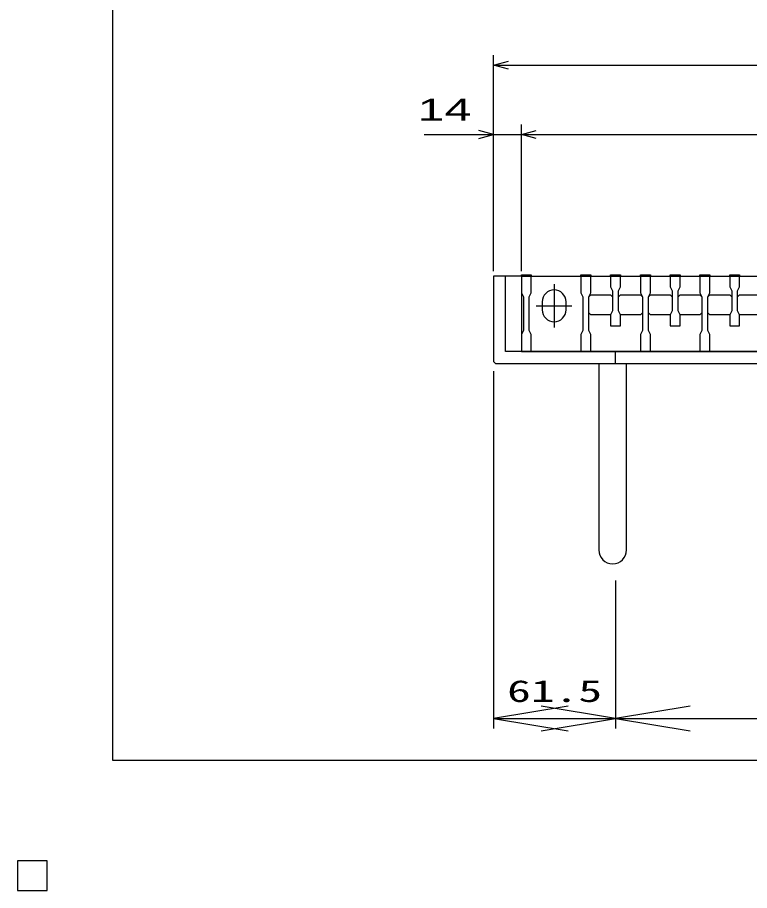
# Model space of a CAD drawing. Units: millimetres at full size, sheet at 1:5; details may follow other scales. Extents: x -910 to 868, y -641 to 524.
# Drawn here: x -910 to -541, y -641.2 to -201.2 of the extents above; entities that cross this region are included whole.
import ezdxf
from ezdxf.enums import TextEntityAlignment as Align

# ---------------------------------------------------------------- set-up
doc = ezdxf.new("R2010")
doc.units = ezdxf.units.MM
doc.header["$LTSCALE"] = 5
for name, color, linetype, lineweight in [('0_2', 150, 'Continuous', 25), ('16', 3, 'Continuous', 25), ('19', 6, 'Continuous', 25), ('22', 4, 'Continuous', 25)]:
    doc.layers.add(name, color=color, linetype=linetype, lineweight=lineweight)
doc.styles.add('ベクトル', font='')
doc.styles.add('ＭＳ ゴシック', font='')
doc.styles.get('ベクトル').set_extended_font_data('ベクトル')
doc.styles.get('ＭＳ ゴシック').set_extended_font_data('MS Gothic')

# ---------------------------------------------------------------- blocks, each defined once
blk = doc.blocks.new('open_arrow')
at = {"color": 0, "linetype": 'Continuous', "lineweight": -2}
blk.add_lwpolyline([(7.5, 1.25), (0, 0), (7.5, -1.25)], dxfattribs=at)

msp = doc.modelspace()

# ---------------------------------------------------------------- linework, layer by layer
at = {"layer": '0_2'}
for p, q in [((-862, -575.75), (-862, 524.25)), ((868, -575.75), (-862, -575.75))]:
    msp.add_line(p, q, dxfattribs=at)
at = {"layer": '16'}
for p, q in [((-656, -331.561), (-656, -330.861)), ((-656, -330.861), (-651, -330.861)), ((-656, -331.561), (-656, -340.061)), ((-651, -331.561), (-656, -331.561)), ((-656, -331.561), (-656, -369.561)), ((-656, -331.561), (-261, -331.561)), ((-652, -331.561), (-627, -331.561)), ((-651, -330.861), (-651, -331.561)), ((-651, -340.061), (-651, -331.561)), ((-626, -331.561), (-626, -330.861)), ((-626, -330.861), (-621, -330.861)), ((-626, -331.561), (-626, -340.061)), ((-621, -331.561), (-626, -331.561)), ((-621, -330.861), (-621, -331.561)), ((-621, -340.061), (-621, -331.561)), ((-611, -331.561), (-611, -330.861)), ((-611, -330.861), (-606, -330.861)), ((-611, -331.561), (-611, -337.061)), ((-606, -331.561), (-611, -331.561)), ((-606, -330.861), (-606, -331.561)), ((-606, -337.061), (-606, -331.561)), ((-596, -331.561), (-596, -330.861)), ((-596, -330.861), (-591, -330.861)), ((-596, -331.561), (-596, -340.061)), ((-591, -331.561), (-596, -331.561)), ((-591, -330.861), (-591, -331.561)), ((-591, -340.061), (-591, -331.561)), ((-581, -331.561), (-581, -330.861)), ((-581, -330.861), (-576, -330.861)), ((-581, -331.561), (-581, -337.061)), ((-576, -331.561), (-581, -331.561)), ((-576, -330.861), (-576, -331.561)), ((-576, -337.061), (-576, -331.561)), ((-566, -331.561), (-566, -330.861)), ((-566, -330.861), (-561, -330.861)), ((-566, -331.561), (-566, -340.061)), ((-561, -331.561), (-566, -331.561)), ((-561, -330.861), (-561, -331.561)), ((-561, -340.061), (-561, -331.561)), ((-551, -331.561), (-551, -330.861)), ((-551, -330.861), (-546, -330.861)), ((-551, -331.561), (-551, -337.061)), ((-546, -331.561), (-551, -331.561)), ((-546, -330.861), (-546, -331.561)), ((-546, -337.061), (-546, -331.561)), ((-639.5, -335.561), (-639.5, -357.561)), ((-611, -337.061), (-610, -339.061)), ((-607, -339.061), (-606, -337.061)), ((-581, -337.061), (-580, -339.061)), ((-577, -339.061), (-576, -337.061)), ((-551, -337.061), (-550, -339.061)), ((-547, -339.061), (-546, -337.061)), ((-656, -340.061), (-655, -342.061)), ((-655, -342.061), (-655, -359.061)), ((-652, -342.061), (-651, -340.061)), ((-652, -359.061), (-652, -342.061)), ((-626, -340.061), (-625, -342.061)), ((-625, -342.061), (-625, -359.061)), ((-622, -342.061), (-621, -340.061)), ((-622, -342.061), (-621, -341.061)), ((-622, -359.061), (-622, -342.061)), ((-621, -341.061), (-611, -341.061)), ((-611, -341.061), (-610, -342.061)), ((-610, -339.061), (-610, -349.061)), ((-607, -349.061), (-607, -339.061)), ((-607, -342.061), (-606, -341.061)), ((-606, -341.061), (-596, -341.061)), ((-596, -340.061), (-595, -342.061)), ((-596, -341.061), (-595, -342.061)), ((-595, -342.061), (-595, -359.061)), ((-592, -342.061), (-591, -340.061)), ((-592, -342.061), (-591, -341.061)), ((-592, -359.061), (-592, -342.061)), ((-591, -341.061), (-581, -341.061)), ((-581, -341.061), (-580, -342.061)), ((-580, -339.061), (-580, -349.061)), ((-577, -349.061), (-577, -339.061)), ((-577, -342.061), (-576, -341.061)), ((-576, -341.061), (-566, -341.061)), ((-566, -340.061), (-565, -342.061)), ((-566, -341.061), (-565, -342.061)), ((-565, -342.061), (-565, -359.061)), ((-562, -342.061), (-561, -340.061)), ((-562, -342.061), (-561, -341.061)), ((-562, -359.061), (-562, -342.061)), ((-561, -341.061), (-551, -341.061)), ((-551, -341.061), (-550, -342.061)), ((-550, -339.061), (-550, -349.061)), ((-547, -349.061), (-547, -339.061)), ((-547, -342.061), (-546, -341.061)), ((-546, -341.061), (-536, -341.061)), ((-648.5, -346.561), (-630.5, -346.561)), ((-645.5, -344.561), (-645.5, -348.561)), ((-633.5, -348.561), (-633.5, -344.561)), ((-621, -351.061), (-622, -350.061)), ((-611, -351.061), (-621, -351.061)), ((-610, -349.061), (-611, -351.061)), ((-611, -351.061), (-611, -356.561)), ((-606, -351.061), (-607, -349.061)), ((-606, -356.561), (-606, -351.061)), ((-596, -351.061), (-606, -351.061)), ((-595, -350.061), (-596, -351.061)), ((-591, -351.061), (-592, -350.061)), ((-581, -351.061), (-591, -351.061)), ((-580, -349.061), (-581, -351.061)), ((-581, -351.061), (-581, -356.561)), ((-576, -351.061), (-577, -349.061)), ((-566, -351.061), (-576, -351.061)), ((-576, -356.561), (-576, -351.061)), ((-565, -350.061), (-566, -351.061)), ((-561, -351.061), (-562, -350.061)), ((-551, -351.061), (-561, -351.061)), ((-550, -349.061), (-551, -351.061)), ((-551, -351.061), (-551, -356.561)), ((-546, -351.061), (-547, -349.061)), ((-536, -351.061), (-546, -351.061)), ((-546, -356.561), (-546, -351.061)), ((-655, -359.061), (-656, -361.061)), ((-651, -361.061), (-652, -359.061)), ((-625, -359.061), (-626, -361.061)), ((-621, -361.061), (-622, -359.061)), ((-611, -356.561), (-606, -356.561)), ((-595, -359.061), (-596, -361.061)), ((-591, -361.061), (-592, -359.061)), ((-581, -356.561), (-576, -356.561)), ((-565, -359.061), (-566, -361.061)), ((-561, -361.061), (-562, -359.061)), ((-551, -356.561), (-546, -356.561)), ((-656, -361.061), (-656, -369.561)), ((-651, -369.561), (-651, -361.061)), ((-626, -361.061), (-626, -369.561)), ((-621, -369.561), (-621, -361.061)), ((-596, -361.061), (-596, -369.561)), ((-591, -369.561), (-591, -361.061)), ((-566, -361.061), (-566, -369.561)), ((-561, -369.561), (-561, -361.061)), ((-656, -369.561), (-651, -369.561)), ((-656, -369.561), (-366, -369.561)), ((-626, -369.561), (-621, -369.561)), ((-596, -369.561), (-591, -369.561)), ((-566, -369.561), (-561, -369.561)), ((-895, -626.25), (-910, -626.25)), ((-910, -626.25), (-910, -641.25)), ((-895, -626.25), (-910, -626.25)), ((-910, -626.25), (-910, -641.25)), ((-895, -626.25), (-910, -626.25)), ((-910, -626.25), (-910, -641.25)), ((-895, -626.25), (-910, -626.25)), ((-910, -626.25), (-910, -641.25)), ((-895, -626.25), (-910, -626.25)), ((-910, -626.25), (-910, -641.25)), ((-895, -641.25), (-895, -626.25)), ((-895, -641.25), (-895, -626.25)), ((-895, -641.25), (-895, -626.25)), ((-895, -641.25), (-895, -626.25)), ((-895, -641.25), (-895, -626.25)), ((-910, -641.25), (-895, -641.25)), ((-910, -641.25), (-895, -641.25)), ((-910, -641.25), (-895, -641.25)), ((-910, -641.25), (-895, -641.25)), ((-910, -641.25), (-895, -641.25))]:
    msp.add_line(p, q, dxfattribs=at)
for centre, start, end in [((-639.5, -344.561), 0, 180), ((-639.5, -348.561), 180, 0)]:
    msp.add_arc(centre, 6, start, end, dxfattribs=at)
at = {"layer": '19'}
for p, q in [((-656, -331.561), (-670, -331.561)), ((-670, -331.561), (-670, -374.561)), ((-664, -369.561), (-664, -331.561)), ((-366, -369.561), (-664, -369.561)), ((-608.5, -375.561), (-608.5, -369.561)), ((-670, -374.561), (-669, -375.561)), ((-669, -375.561), (-366, -375.561)), ((-617, -375.561), (-617, -469.561)), ((-603, -469.561), (-603, -375.561))]:
    msp.add_line(p, q, dxfattribs=at)
msp.add_arc((-610, -469.561), 7, 180, 0, dxfattribs=at)
at = {"layer": '22'}
for p, q in [((-670, -329.061), (-670, -220.22)), ((-670, -225.22), (-662.5, -223.22)), ((-662.5, -227.22), (-670, -225.22)), ((-670, -225.22), (-247, -225.22)), ((-670, -260.22), (-677.5, -258.22)), ((-670, -329.061), (-670, -255.22)), ((-656, -329.061), (-656, -255.22)), ((-656, -260.22), (-648.5, -258.22)), ((-705, -260.22), (-670, -260.22)), ((-677.5, -262.22), (-670, -260.22)), ((-670, -260.22), (-656, -260.22)), ((-648.5, -262.22), (-656, -260.22)), ((-656, -260.22), (-261, -260.22)), ((-670, -379.561), (-670, -559.511)), ((-608.5, -485.032), (-608.5, -559.511)), ((-608.5, -485.032), (-608.5, -559.511)), ((-670, -554.511), (-608.5, -554.511)), ((-608.5, -554.511), (-308.5, -554.511))]:
    msp.add_line(p, q, dxfattribs=at)
at = {"layer": '22', "color": 2}
for p, q in [((-895, -626.25), (-910, -626.25)), ((-910, -626.25), (-910, -641.25)), ((-895, -626.25), (-910, -626.25)), ((-910, -626.25), (-910, -641.25)), ((-895, -626.25), (-910, -626.25)), ((-910, -626.25), (-910, -641.25)), ((-895, -641.25), (-895, -626.25)), ((-895, -641.25), (-895, -626.25)), ((-895, -641.25), (-895, -626.25)), ((-910, -641.25), (-895, -641.25)), ((-910, -641.25), (-895, -641.25)), ((-910, -641.25), (-895, -641.25))]:
    msp.add_line(p, q, dxfattribs=at)

# ---------------------------------------------------------------- block references
at = {"layer": '22', "xscale": 5, "yscale": 5}
for p in [(-670, -554.511), (-608.5, -554.511)]:
    msp.add_blockref('open_arrow', p, dxfattribs=at)
at = {"layer": '22', "xscale": 5, "yscale": 5, "rotation": 180}
msp.add_blockref('open_arrow', (-608.5, -554.511), dxfattribs=at)

# ---------------------------------------------------------------- texts
at = {"layer": '22', "color": 2, "style": 'ベクトル', "width": 1.65}
msp.add_text(' 14 ', height=11, dxfattribs=at).set_placement((-715, -247.72), align=Align.MIDDLE_LEFT)
at = {"layer": '22', "style": 'ＭＳ ゴシック', "width": 1.6}
msp.add_text('61.5', height=11, dxfattribs=at).set_placement((-639.25, -549.511), align=Align.BOTTOM_CENTER)

doc.saveas('drawing.dxf')
